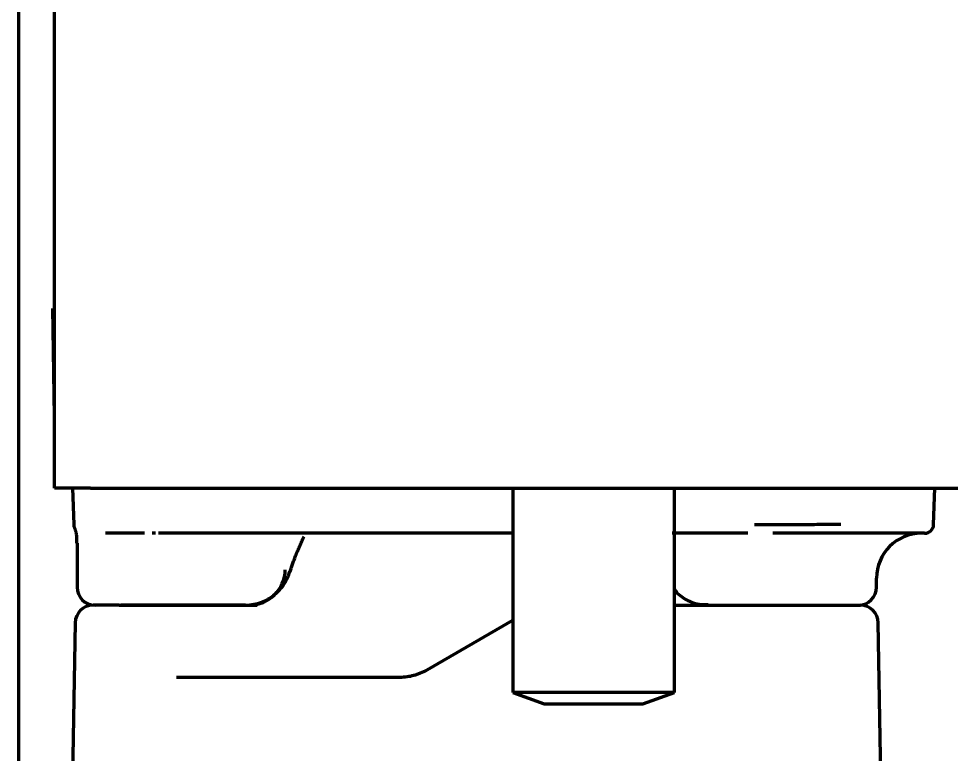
# Model space of a CAD drawing. Header units: inches. Extents: x -2898 to 7248, y 606 to 5598.
# Drawn here: x 2639 to 2691, y 2413 to 2454 of the extents above; entities that cross this region are included whole.
import ezdxf

# ---------------------------------------------------------------- set-up
doc = ezdxf.new("R2010")
doc.units = ezdxf.units.IN

msp = doc.modelspace()

# ---------------------------------------------------------------- linework, layer by layer
at = {"linetype": 'Continuous', "lineweight": 70}
for p, q in [((2639.047, 4077.238), (2639.047, 2412.043)), ((2641.047, 2427.843), (2641.047, 4075.843)), ((2640.963, 2436.672), (2640.942, 2437.843)), ((2640.942, 2437.843), (2641.047, 2437.843)), ((2641.047, 2431.843), (2640.963, 2436.672)), ((2643.047, 2427.843), (2641.047, 2427.843)), ((2642.047, 2427.843), (2642.118, 2425.826)), ((2643.047, 2427.843), (2809.047, 2427.843)), ((2666.547, 2427.843), (2666.547, 2416.48)), ((2675.547, 2416.48), (2675.547, 2427.843)), ((2689.977, 2425.826), (2690.047, 2427.843)), ((2646.047, 2425.343), (2643.885, 2425.343)), ((2657.128, 2425.343), (2646.831, 2425.343)), ((2664.529, 2425.343), (2658.935, 2425.343)), ((2679.634, 2425.343), (2678.712, 2425.343)), ((2689.477, 2425.343), (2687.561, 2425.343)), ((2642.297, 2424.794), (2642.297, 2422.343)), ((2686.797, 2422.343), (2686.797, 2422.843)), ((2644.649, 2421.343), (2643.196, 2421.343)), ((2644.649, 2421.343), (2652.327, 2421.343)), ((2651.669, 2421.343), (2644.738, 2421.343)), ((2675.548, 2421.343), (2685.899, 2421.343)), ((2642.196, 2420.361), (2642.047, 2411.843)), ((2661.779, 2417.745), (2666.547, 2420.498)), ((2687.047, 2411.843), (2686.898, 2420.361)), ((2647.831, 2417.343), (2660.279, 2417.343)), ((2666.547, 2416.48), (2668.297, 2415.843)), ((2675.547, 2416.48), (2666.547, 2416.48)), ((2673.797, 2415.843), (2675.547, 2416.48)), ((2668.297, 2415.843), (2673.797, 2415.843))]:
    msp.add_line(p, q, dxfattribs=at)
for centre, radius, start, end in [((2642.617, 2425.843), 0.5, 182, 200.7118), ((2689.477, 2425.843), 0.5, 270, 358), ((2689.297, 2422.843), 2.5, 90, 180), ((2651.887, 2423.343), 2, 270, 359), ((2643.297, 2422.343), 1, 180, 270), ((2677.208, 2423.343), 2, 213.8758, 220.1002), ((2685.797, 2422.343), 1, 270, 0), ((2643.196, 2420.343), 1, 90, 179), ((2677.208, 2423.343), 2, 262.8814, 270), ((2685.899, 2420.343), 1, 1, 90)]:
    msp.add_arc(centre, radius, start, end, dxfattribs=at)
for points in [[(2642.146, 2425.664), (2642.316, 2425.248), (2642.258, 2424.793)], [(2654.155, 2423.219), (2654.464, 2424.172), (2654.932, 2425.163)]]:
    msp.add_open_spline(points, degree=2, dxfattribs=at)
for points, knots in [([(2684.82, 2425.821), (2684.358, 2425.821), (2683.912, 2425.821), (2683.05, 2425.82), (2682.633, 2425.82), (2681.831, 2425.819), (2681.445, 2425.819), (2680.981, 2425.819), (2680.889, 2425.819), (2680.753, 2425.819), (2680.708, 2425.819), (2680.618, 2425.819), (2680.395, 2425.819), (2680.18, 2425.819), (2680.013, 2425.819)], [0, 0, 0, 0, 0.25, 0.25, 0.5, 0.5, 0.75, 0.75, 0.8125, 0.8125, 0.84375, 0.84375, 0.875, 1, 1, 1, 1]), ([(2646.673, 2425.343), (2646.635, 2425.343), (2646.601, 2425.343), (2646.537, 2425.343), (2646.509, 2425.343), (2646.483, 2425.343)], [0, 0, 0, 0, 0.5, 0.5, 1, 1, 1, 1]), ([(2658.935, 2425.343), (2658.776, 2425.343), (2658.618, 2425.343), (2658.307, 2425.343), (2658.153, 2425.343), (2657.924, 2425.343), (2657.849, 2425.343), (2657.698, 2425.343), (2657.624, 2425.343), (2657.406, 2425.343), (2657.264, 2425.343), (2657.128, 2425.343)], [0, 0, 0, 0, 0.25, 0.25, 0.5, 0.5, 0.625, 0.625, 0.75, 0.75, 1, 1, 1, 1]), ([(2666.612, 2425.343), (2666.555, 2425.343), (2666.493, 2425.343), (2666.36, 2425.343), (2666.289, 2425.343), (2666.176, 2425.343), (2666.137, 2425.343), (2666.056, 2425.343), (2666.015, 2425.343), (2665.889, 2425.343), (2665.715, 2425.343), (2665.529, 2425.343), (2665.385, 2425.343), (2665.337, 2425.343), (2665.238, 2425.343), (2665.189, 2425.343), (2665.039, 2425.343), (2664.939, 2425.343), (2664.736, 2425.343), (2664.633, 2425.343), (2664.529, 2425.343)], [0, 0, 0, 0, 0.125, 0.125, 0.25, 0.25, 0.3125, 0.3125, 0.375, 0.375, 0.5, 0.625, 0.625, 0.6875, 0.6875, 0.75, 0.75, 0.875, 0.875, 1, 1, 1, 1]), ([(2678.712, 2425.343), (2678.577, 2425.343), (2678.437, 2425.343), (2678.219, 2425.343), (2678.145, 2425.343), (2678.033, 2425.343), (2677.995, 2425.343), (2677.938, 2425.343), (2677.919, 2425.343), (2677.881, 2425.343), (2677.861, 2425.343), (2677.689, 2425.343), (2677.536, 2425.343), (2677.305, 2425.343), (2677.229, 2425.343), (2677.113, 2425.343), (2677.075, 2425.343), (2676.998, 2425.343), (2676.96, 2425.343), (2676.847, 2425.343), (2676.773, 2425.343), (2676.662, 2425.343), (2676.625, 2425.343), (2676.553, 2425.343), (2676.517, 2425.343), (2676.339, 2425.343), (2676.205, 2425.343), (2676.014, 2425.343), (2675.952, 2425.343), (2675.862, 2425.343), (2675.832, 2425.343), (2675.775, 2425.343), (2675.747, 2425.343), (2675.609, 2425.343), (2675.51, 2425.343), (2675.421, 2425.343)], [0, 0, 0, 0, 0.125, 0.125, 0.1875, 0.1875, 0.21875, 0.21875, 0.234375, 0.234375, 0.25, 0.25, 0.375, 0.375, 0.4375, 0.4375, 0.46875, 0.46875, 0.5, 0.5, 0.5625, 0.5625, 0.59375, 0.59375, 0.625, 0.625, 0.75, 0.75, 0.8125, 0.8125, 0.84375, 0.84375, 0.875, 0.875, 1, 1, 1, 1]), ([(2684.601, 2425.343), (2684.124, 2425.343), (2683.663, 2425.343), (2682.772, 2425.343), (2682.342, 2425.343), (2681.619, 2425.343), (2681.32, 2425.343), (2681.029, 2425.343)], [0, 0, 0, 0, 0.364573, 0.364573, 0.729145, 0.729145, 1, 1, 1, 1]), ([(2687.561, 2425.343), (2687.516, 2425.343), (2687.46, 2425.343), (2687.328, 2425.343), (2687.25, 2425.343), (2687.075, 2425.343), (2686.977, 2425.343), (2686.758, 2425.343), (2686.639, 2425.343), (2686.447, 2425.343), (2686.381, 2425.343), (2686.278, 2425.343), (2686.243, 2425.343), (2686.172, 2425.343), (2686.136, 2425.343), (2685.953, 2425.343), (2685.801, 2425.343), (2685.481, 2425.343), (2685.315, 2425.343), (2684.968, 2425.343), (2684.788, 2425.343), (2684.601, 2425.343)], [0, 0, 0, 0, 0.125, 0.125, 0.25, 0.25, 0.375, 0.375, 0.5, 0.5, 0.5625, 0.5625, 0.59375, 0.59375, 0.625, 0.625, 0.75, 0.75, 0.875, 0.875, 1, 1, 1, 1]), ([(2651.669, 2421.346), (2651.991, 2421.348), (2652.535, 2421.446), (2653.229, 2421.835), (2653.705, 2422.315), (2654, 2422.788), (2654.107, 2423.097), (2654.139, 2423.223)], [0, 0, 0, 0, 0.277003, 0.500772, 0.699755, 0.882713, 1, 1, 1, 1]), ([(2675.532, 2422.187), (2675.698, 2422.008), (2676.113, 2421.659), (2676.791, 2421.37), (2677.253, 2421.367), (2677.423, 2421.385)], [0, 0, 0, 0, 0.343687, 0.764895, 1, 1, 1, 1]), ([(2660.279, 2417.343), (2660.409, 2417.343), (2660.666, 2417.36), (2660.921, 2417.41), (2661.11, 2417.46), (2661.173, 2417.479), (2661.267, 2417.511), (2661.299, 2417.522), (2661.361, 2417.545), (2661.391, 2417.557), (2661.544, 2417.62), (2661.663, 2417.678), (2661.779, 2417.745)], [0, 0, 0, 0, 0.25, 0.5, 0.5, 0.625, 0.625, 0.6875, 0.6875, 0.75, 0.75, 1, 1, 1, 1])]:
    msp.add_open_spline(points, degree=3, knots=knots, dxfattribs=at)

doc.saveas('drawing.dxf')
